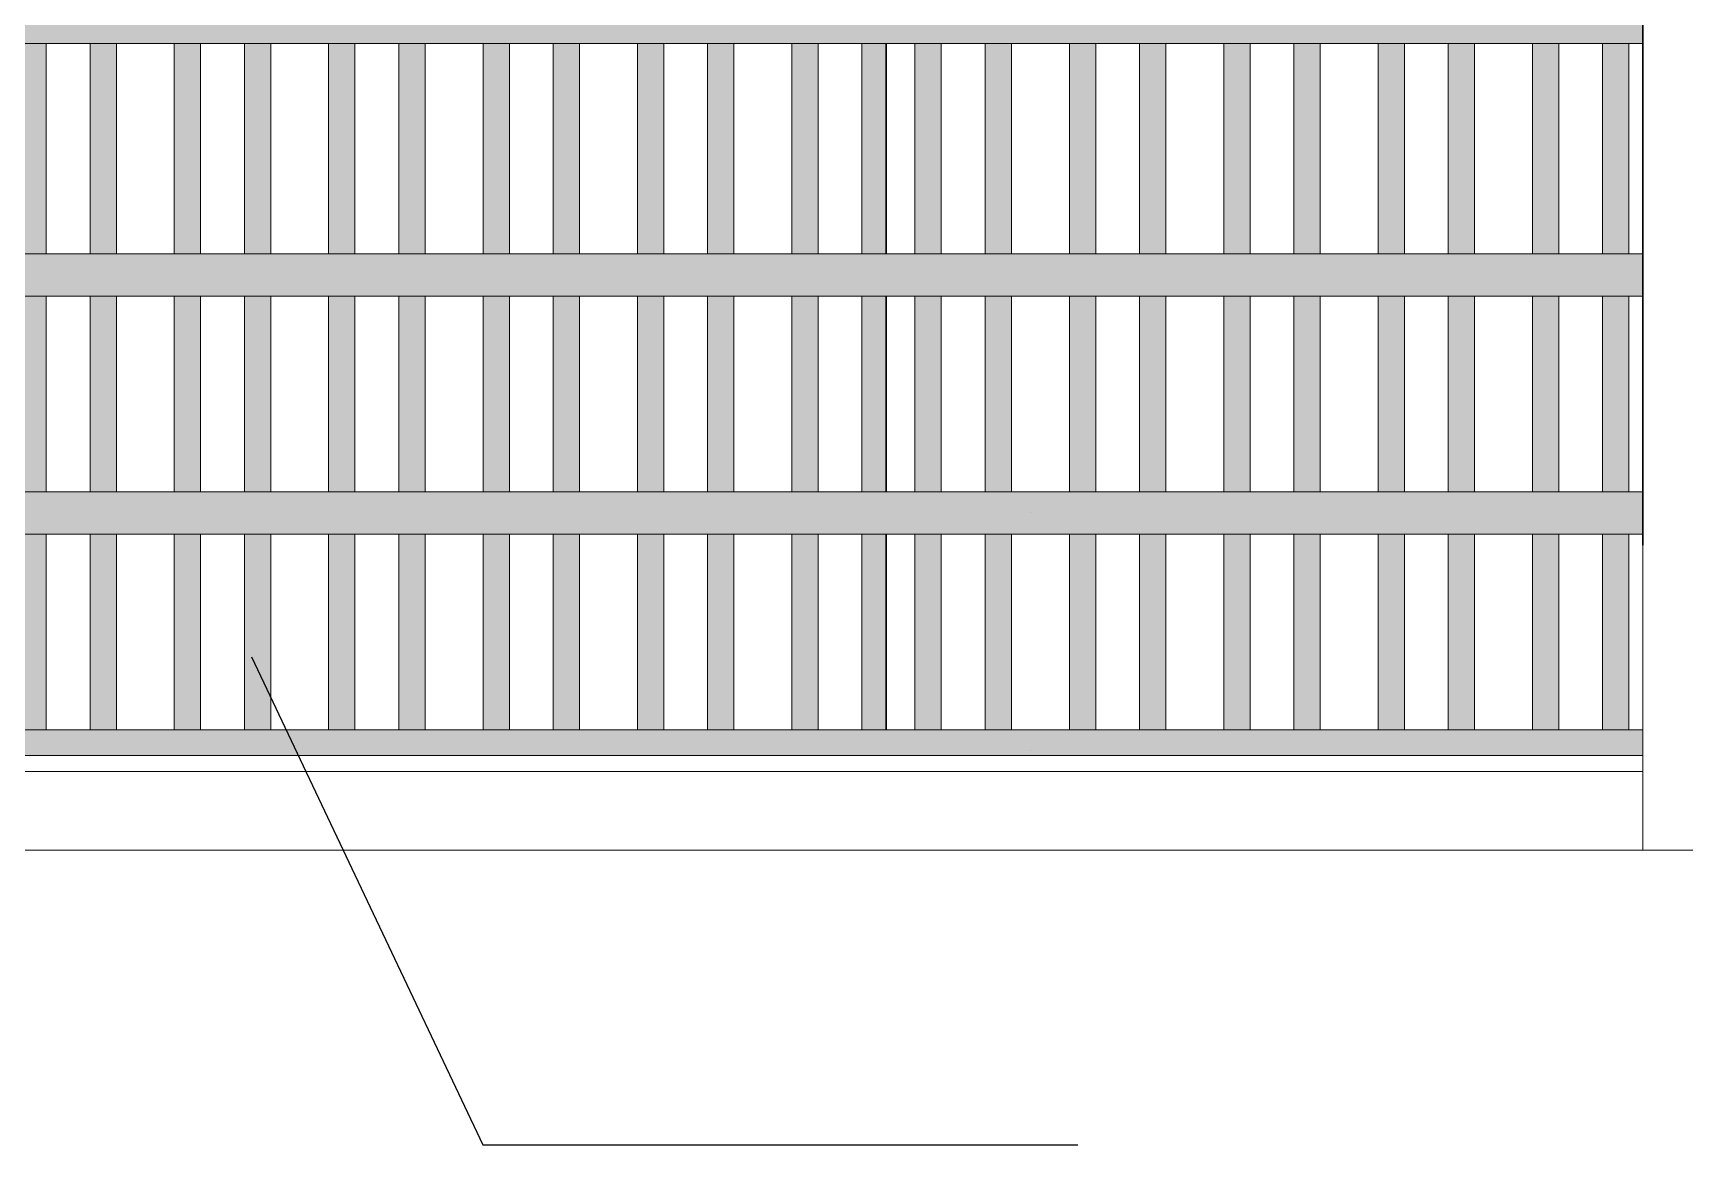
# Model space of a CAD drawing. Header units: metres. Extents: x -44 to 358, y -286 to 66.
# Drawn here: x 190.409 to 193.549, y 4.854 to 6.967 of the extents above; entities that cross this region are included whole.
import ezdxf

# ---------------------------------------------------------------- set-up
doc = ezdxf.new("R2010")
doc.units = ezdxf.units.M
doc.header["$LTSCALE"] = 0.3
for name, color, linetype, lineweight in [('A-DETL-THIN', 7, 'Continuous', 0), ('A-DOOR', 7, 'Continuous', 5), ('A-DOOR-FRAM', 7, 'Continuous', 9), ('A-GLAZ-CURT', 7, 'Continuous', 9), ('A-GLAZ-CWMG', 7, 'Continuous', 9), ('A-WALL', 7, 'Continuous', 30), ('EL1', 150, 'Continuous', 13), ('madera', 33, 'Continuous', 0)]:
    doc.layers.add(name, color=color, linetype=linetype, lineweight=lineweight)
doc.layers.add('TEXTOS', color=4, linetype='Continuous')

msp = doc.modelspace()

# ---------------------------------------------------------------- hatches: boundary and pattern name
at = {"layer": 'madera', "transparency": 33554551}
h = msp.add_hatch(color=256, dxfattribs=at)
h.dxf.hatch_style = 1
h.paths.add_polyline_path([(192.0303095, 6.9474649), (191.9845193, 6.9474649), (191.9845193, 6.5474649), (192.0303095, 6.5474649)])
h.paths.add_polyline_path([(191.9012403, 6.9474649), (191.8512074, 6.9474649), (191.8512074, 6.5474649), (191.9012403, 6.5474649)])
h.paths.add_polyline_path([(192.0303095, 6.4674649), (191.9845193, 6.4674649), (191.9845193, 6.0951125), (192.0303095, 6.0951125)])
h.paths.add_polyline_path([(191.9012403, 6.4674649), (191.8512074, 6.4674649), (191.8512074, 6.0951125), (191.9012403, 6.0951125)])
h.paths.add_polyline_path([(191.7411509, 6.4674649), (191.6911179, 6.4674649), (191.6911179, 6.0951125), (191.7411509, 6.0951125)])
h.paths.add_polyline_path([(191.7411509, 6.9474649), (191.6911179, 6.9474649), (191.6911179, 6.5474649), (191.7411509, 6.5474649)])
h.paths.add_polyline_path([(191.6078389, 6.9474649), (191.557806, 6.9474649), (191.557806, 6.5474649), (191.6078389, 6.5474649)])
h.paths.add_polyline_path([(191.6078389, 6.4674649), (191.557806, 6.4674649), (191.557806, 6.0951125), (191.6078389, 6.0951125)])
h.paths.add_polyline_path([(191.4477495, 6.4674649), (191.3977165, 6.4674649), (191.3977165, 6.0951125), (191.4477495, 6.0951125)])
h.paths.add_polyline_path([(191.4477495, 6.9474649), (191.3977165, 6.9474649), (191.3977165, 6.5474649), (191.4477495, 6.5474649)])
h.paths.add_polyline_path([(191.3144375, 6.9474649), (191.2644046, 6.9474649), (191.2644046, 6.5474649), (191.3144375, 6.5474649)])
h.paths.add_polyline_path([(191.3144375, 6.4674649), (191.2644046, 6.4674649), (191.2644046, 6.0951125), (191.3144375, 6.0951125)])
h.paths.add_polyline_path([(191.1543481, 6.4674649), (191.1043151, 6.4674649), (191.1043151, 6.0951125), (191.1543481, 6.0951125)])
h.paths.add_polyline_path([(191.1543481, 6.9474649), (191.1043151, 6.9474649), (191.1043151, 6.5474649), (191.1543481, 6.5474649)])
h.paths.add_polyline_path([(191.0210361, 6.9474649), (190.9710032, 6.9474649), (190.9710032, 6.5474649), (191.0210361, 6.5474649)])
h.paths.add_polyline_path([(191.0210361, 6.4674649), (190.9710032, 6.4674649), (190.9710032, 6.0951125), (191.0210361, 6.0951125)])
h.paths.add_polyline_path([(190.8609467, 6.4674649), (190.8109137, 6.4674649), (190.8109137, 6.0951125), (190.8609467, 6.0951125)])
h.paths.add_polyline_path([(190.8609467, 6.9474649), (190.8109137, 6.9474649), (190.8109137, 6.5474649), (190.8609467, 6.5474649)])
h.paths.add_polyline_path([(190.7276347, 6.9474649), (190.6776017, 6.9474649), (190.6776017, 6.5474649), (190.7276347, 6.5474649)])
h.paths.add_polyline_path([(190.7276347, 6.4674649), (190.6776017, 6.4674649), (190.6776017, 6.0951125), (190.7276347, 6.0951125)])
h.paths.add_polyline_path([(190.5675452, 6.4674649), (190.5175123, 6.4674649), (190.5175123, 6.0951125), (190.5675452, 6.0951125)])
h.paths.add_polyline_path([(190.5675452, 6.9474649), (190.5175123, 6.9474649), (190.5175123, 6.5474649), (190.5675452, 6.5474649)])
h.paths.add_polyline_path([(190.4342333, 6.4674649), (190.3842003, 6.4674649), (190.3842003, 6.0951125), (190.4342333, 6.0951125)])
h.paths.add_polyline_path([(190.4342333, 6.9474649), (190.3842003, 6.9474649), (190.3842003, 6.5474649), (190.4342333, 6.5474649)])
h.paths.add_polyline_path([(190.2741438, 6.9474649), (190.2241109, 6.9474649), (190.2241109, 6.5474649), (190.2741438, 6.5474649)])
h.paths.add_polyline_path([(190.2741438, 6.4674649), (190.2241109, 6.4674649), (190.2241109, 6.0951125), (190.2741438, 6.0951125)])
h.paths.add_polyline_path([(190.1408319, 6.4674649), (190.0907989, 6.4674649), (190.0907989, 6.0951125), (190.1408319, 6.0951125)])
h.paths.add_polyline_path([(190.1408319, 6.9474649), (190.0907989, 6.9474649), (190.0907989, 6.5474649), (190.1408319, 6.5474649)])
h.paths.add_polyline_path([(190.0632848, 7.0274649), (190.0632848, 6.9474649), (190.1408319, 6.9474649), (190.2241109, 6.9474649), (190.2741438, 6.9474649), (190.3291721, 6.9474649), (190.3842003, 6.9474649), (190.4342333, 6.9474649), (190.5175123, 6.9474649), (190.5675452, 6.9474649), (190.6225735, 6.9474649), (190.6776017, 6.9474649), (190.7276347, 6.9474649), (190.8109137, 6.9474649), (190.8609467, 6.9474649), (190.9159749, 6.9474649), (190.9710032, 6.9474649), (191.0210361, 6.9474649), (191.1043151, 6.9474649), (191.1543481, 6.9474649), (191.2093763, 6.9474649), (191.2644046, 6.9474649), (191.3144375, 6.9474649), (191.3977165, 6.9474649), (191.4477495, 6.9474649), (191.5027777, 6.9474649), (191.557806, 6.9474649), (191.6078389, 6.9474649), (191.6911179, 6.9474649), (191.7411509, 6.9474649), (191.7961791, 6.9474649), (191.8512074, 6.9474649), (191.9012403, 6.9474649), (191.9845193, 6.9474649), (192.0578236, 6.9474649), (192.0578236, 7.0274649)])
h.paths.add_polyline_path([(190.0632848, 6.5474649), (190.0632848, 6.4674649), (190.1408319, 6.4674649), (190.2241109, 6.4674649), (190.2741438, 6.4674649), (190.3291721, 6.4674649), (190.3842003, 6.4674649), (190.4342333, 6.4674649), (190.5175123, 6.4674649), (190.5675452, 6.4674649), (190.6225735, 6.4674649), (190.6776017, 6.4674649), (190.7276347, 6.4674649), (190.8109137, 6.4674649), (190.8609467, 6.4674649), (190.9159749, 6.4674649), (190.9710032, 6.4674649), (191.0210361, 6.4674649), (191.1043151, 6.4674649), (191.1543481, 6.4674649), (191.2093763, 6.4674649), (191.2644046, 6.4674649), (191.3144375, 6.4674649), (191.3977165, 6.4674649), (191.4477495, 6.4674649), (191.5027777, 6.4674649), (191.557806, 6.4674649), (191.6078389, 6.4674649), (191.6911179, 6.4674649), (191.7411509, 6.4674649), (191.7961791, 6.4674649), (191.8512074, 6.4674649), (191.9012403, 6.4674649), (191.9845193, 6.4674649), (192.0578236, 6.4674649), (192.0578236, 6.5474649), (191.9845193, 6.5474649), (191.9012403, 6.5474649), (191.8512074, 6.5474649), (191.7961791, 6.5474649), (191.7411509, 6.5474649), (191.6911179, 6.5474649), (191.6078389, 6.5474649), (191.557806, 6.5474649), (191.5027777, 6.5474649), (191.4477495, 6.5474649), (191.3977165, 6.5474649), (191.3144375, 6.5474649), (191.2644046, 6.5474649), (191.2093763, 6.5474649), (191.1543481, 6.5474649), (191.1043151, 6.5474649), (191.0210361, 6.5474649), (190.9710032, 6.5474649), (190.9159749, 6.5474649), (190.8609467, 6.5474649), (190.8109137, 6.5474649), (190.7276347, 6.5474649), (190.6776017, 6.5474649), (190.6225735, 6.5474649), (190.5675452, 6.5474649), (190.5175123, 6.5474649), (190.4342333, 6.5474649), (190.3842003, 6.5474649), (190.3291721, 6.5474649), (190.2741438, 6.5474649), (190.2241109, 6.5474649), (190.1408319, 6.5474649)])
h = msp.add_hatch(color=256, dxfattribs=at)
h.dxf.hatch_style = 1
h.paths.add_polyline_path([(193.4422883, 6.4674649), (193.3922553, 6.4674649), (193.3922553, 6.0951125), (193.4422883, 6.0951125)])
h.paths.add_polyline_path([(193.4422883, 6.9474649), (193.3922553, 6.9474649), (193.3922553, 6.5474649), (193.4422883, 6.5474649)])
h.paths.add_polyline_path([(193.3089763, 6.9474649), (193.2589434, 6.9474649), (193.2589434, 6.5474649), (193.3089763, 6.5474649)])
h.paths.add_polyline_path([(193.3089763, 6.4674649), (193.2589434, 6.4674649), (193.2589434, 6.0951125), (193.3089763, 6.0951125)])
h.paths.add_polyline_path([(193.1488869, 6.4674649), (193.0988539, 6.4674649), (193.0988539, 6.0951125), (193.1488869, 6.0951125)])
h.paths.add_polyline_path([(193.1488869, 6.9474649), (193.0988539, 6.9474649), (193.0988539, 6.5474649), (193.1488869, 6.5474649)])
h.paths.add_polyline_path([(193.0155749, 6.9474649), (192.965542, 6.9474649), (192.965542, 6.5474649), (193.0155749, 6.5474649)])
h.paths.add_polyline_path([(193.0155749, 6.4674649), (192.965542, 6.4674649), (192.965542, 6.0951125), (193.0155749, 6.0951125)])
h.paths.add_polyline_path([(192.8554855, 6.4674649), (192.8054525, 6.4674649), (192.8054525, 6.0951125), (192.8554855, 6.0951125)])
h.paths.add_polyline_path([(192.8554855, 6.9474649), (192.8054525, 6.9474649), (192.8054525, 6.5474649), (192.8554855, 6.5474649)])
h.paths.add_polyline_path([(192.7221735, 6.9474649), (192.6721406, 6.9474649), (192.6721406, 6.5474649), (192.7221735, 6.5474649)])
h.paths.add_polyline_path([(192.7221735, 6.4674649), (192.6721406, 6.4674649), (192.6721406, 6.0951125), (192.7221735, 6.0951125)])
h.paths.add_polyline_path([(192.5620841, 6.4674649), (192.5120511, 6.4674649), (192.5120511, 6.0951125), (192.5620841, 6.0951125)])
h.paths.add_polyline_path([(192.5620841, 6.9474649), (192.5120511, 6.9474649), (192.5120511, 6.5474649), (192.5620841, 6.5474649)])
h.paths.add_polyline_path([(192.4287721, 6.4674649), (192.3787392, 6.4674649), (192.3787392, 6.0951125), (192.4287721, 6.0951125)])
h.paths.add_polyline_path([(192.4287721, 6.9474649), (192.3787392, 6.9474649), (192.3787392, 6.5474649), (192.4287721, 6.5474649)])
h.paths.add_polyline_path([(192.2686827, 6.9474649), (192.2186497, 6.9474649), (192.2186497, 6.5474649), (192.2686827, 6.5474649)])
h.paths.add_polyline_path([(192.2686827, 6.4674649), (192.2186497, 6.4674649), (192.2186497, 6.0951125), (192.2686827, 6.0951125)])
h.paths.add_polyline_path([(192.1353707, 6.4674649), (192.0853378, 6.4674649), (192.0853378, 6.0951125), (192.1353707, 6.0951125)])
h.paths.add_polyline_path([(192.1353707, 6.9474649), (192.0853378, 6.9474649), (192.0853378, 6.5474649), (192.1353707, 6.5474649)])
h.paths.add_polyline_path([(192.0578236, 7.0274649), (192.0578236, 6.9474649), (192.1353707, 6.9474649), (192.2186497, 6.9474649), (192.2686827, 6.9474649), (192.3237109, 6.9474649), (192.3787392, 6.9474649), (192.4287721, 6.9474649), (192.5120511, 6.9474649), (192.5620841, 6.9474649), (192.6171123, 6.9474649), (192.6721406, 6.9474649), (192.7221735, 6.9474649), (192.8054525, 6.9474649), (192.8554855, 6.9474649), (192.9105137, 6.9474649), (192.965542, 6.9474649), (193.0155749, 6.9474649), (193.0988539, 6.9474649), (193.1488869, 6.9474649), (193.2039151, 6.9474649), (193.2589434, 6.9474649), (193.3089763, 6.9474649), (193.3922553, 6.9474649), (193.4422883, 6.9474649), (193.4973165, 6.9474649), (193.5523448, 6.9474649), (193.6023777, 6.9474649), (193.6856567, 6.9474649), (193.7356897, 6.9474649), (193.7907179, 6.9474649), (193.8457462, 6.9474649), (193.8957791, 6.9474649), (193.9790581, 6.9474649), (193.468746, 6.9474649), (193.468746, 7.0274649)])
h.paths.add_polyline_path([(192.0578236, 6.5474649), (192.0578236, 6.4674649), (192.1353707, 6.4674649), (192.2186497, 6.4674649), (192.2686827, 6.4674649), (192.3237109, 6.4674649), (192.3787392, 6.4674649), (192.4287721, 6.4674649), (192.5120511, 6.4674649), (192.5620841, 6.4674649), (192.6171123, 6.4674649), (192.6721406, 6.4674649), (192.7221735, 6.4674649), (192.8054525, 6.4674649), (192.8554855, 6.4674649), (192.9105137, 6.4674649), (192.965542, 6.4674649), (193.0155749, 6.4674649), (193.0988539, 6.4674649), (193.1488869, 6.4674649), (193.2039151, 6.4674649), (193.2589434, 6.4674649), (193.3089763, 6.4674649), (193.3922553, 6.4674649), (193.4422883, 6.4674649), (193.4973165, 6.4674649), (193.5523448, 6.4674649), (193.6023777, 6.4674649), (193.6856567, 6.4674649), (193.7356897, 6.4674649), (193.7907179, 6.4674649), (193.8457462, 6.4674649), (193.8957791, 6.4674649), (193.9790581, 6.4674649), (193.468746, 6.4674649), (193.468746, 6.5474649), (193.9790581, 6.5474649), (193.8957791, 6.5474649), (193.8457462, 6.5474649), (193.7907179, 6.5474649), (193.7356897, 6.5474649), (193.6856567, 6.5474649), (193.6023777, 6.5474649), (193.5523448, 6.5474649), (193.4973165, 6.5474649), (193.4422883, 6.5474649), (193.3922553, 6.5474649), (193.3089763, 6.5474649), (193.2589434, 6.5474649), (193.2039151, 6.5474649), (193.1488869, 6.5474649), (193.0988539, 6.5474649), (193.0155749, 6.5474649), (192.965542, 6.5474649), (192.9105137, 6.5474649), (192.8554855, 6.5474649), (192.8054525, 6.5474649), (192.7221735, 6.5474649), (192.6721406, 6.5474649), (192.6171123, 6.5474649), (192.5620841, 6.5474649), (192.5120511, 6.5474649), (192.4287721, 6.5474649), (192.3787392, 6.5474649), (192.3237109, 6.5474649), (192.2686827, 6.5474649), (192.2186497, 6.5474649), (192.1353707, 6.5474649)])
h = msp.add_hatch(color=256, dxfattribs=at)
h.dxf.hatch_style = 1
h.paths.add_polyline_path([(193.468746, 6.0951125), (193.4422883, 6.0951125), (193.3922553, 6.0951125), (193.3089763, 6.0951125), (193.2589434, 6.0951125), (193.2039151, 6.0951125), (193.1488869, 6.0951125), (193.0988539, 6.0951125), (193.0155749, 6.0951125), (192.965542, 6.0951125), (192.9105137, 6.0951125), (192.8554855, 6.0951125), (192.8054525, 6.0951125), (192.7221735, 6.0951125), (192.6721406, 6.0951125), (192.6171123, 6.0951125), (192.5620841, 6.0951125), (192.5120511, 6.0951125), (192.4287721, 6.0951125), (192.3787392, 6.0951125), (192.3237109, 6.0951125), (192.2686827, 6.0951125), (192.2186497, 6.0951125), (192.1353707, 6.0951125), (192.0853378, 6.0951125), (192.0578236, 6.0951125), (191.9845193, 6.0951125), (191.9012403, 6.0951125), (191.8512074, 6.0951125), (191.7961791, 6.0951125), (191.7411509, 6.0951125), (191.6911179, 6.0951125), (191.6078389, 6.0951125), (191.557806, 6.0951125), (191.5027777, 6.0951125), (191.4477495, 6.0951125), (191.3977165, 6.0951125), (191.3144375, 6.0951125), (191.2644046, 6.0951125), (191.2093763, 6.0951125), (191.1543481, 6.0951125), (191.1043151, 6.0951125), (191.0210361, 6.0951125), (190.9710032, 6.0951125), (190.9159749, 6.0951125), (190.8609467, 6.0951125), (190.8109137, 6.0951125), (190.7276347, 6.0951125), (190.6776017, 6.0951125), (190.6225735, 6.0951125), (190.5675452, 6.0951125), (190.5175123, 6.0951125), (190.4342333, 6.0951125), (190.3842003, 6.0951125), (190.3291721, 6.0951125), (190.2741438, 6.0951125), (190.2241109, 6.0951125), (190.1408319, 6.0951125), (190.0907989, 6.0951125), (190.0632848, 6.0951125), (189.9899805, 6.0951125), (189.9067015, 6.0951125), (189.8566685, 6.0951125), (189.8016403, 6.0951125), (189.746612, 6.0951125), (189.6965791, 6.0951125), (189.6133001, 6.0951125), (189.5632671, 6.0951125), (189.5082389, 6.0951125), (189.4532106, 6.0951125), (189.4031777, 6.0951125), (189.3198987, 6.0951125), (189.2698657, 6.0951125), (189.2148375, 6.0951125), (189.1598092, 6.0951125), (189.1097763, 6.0951125), (189.0264973, 6.0951125), (188.9764643, 6.0951125), (188.9214361, 6.0951125), (188.8664078, 6.0951125), (188.8163749, 6.0951125), (188.7330959, 6.0951125), (188.6830629, 6.0951125), (188.6280347, 6.0951125), (188.5730064, 6.0951125), (188.5229735, 6.0951125), (188.4396945, 6.0951125), (188.3896615, 6.0951125), (188.3346333, 6.0951125), (188.279605, 6.0951125), (188.2295721, 6.0951125), (188.1462931, 6.0951125), (188.0962601, 6.0951125), (188.068746, 6.0951125), (188.068746, 6.0151125), (193.468746, 6.0151125)])
h = msp.add_hatch(color=256, dxfattribs=at)
h.dxf.hatch_style = 1
h.paths.add_polyline_path([(188.0962601, 5.64276), (188.1462931, 5.64276), (188.1462931, 6.0151125), (188.0962601, 6.0151125)])
h.paths.add_polyline_path([(188.279605, 6.0151125), (188.2295721, 6.0151125), (188.2295721, 5.64276), (188.279605, 5.64276)])
h.paths.add_polyline_path([(188.3896615, 5.64276), (188.4396945, 5.64276), (188.4396945, 6.0151125), (188.3896615, 6.0151125)])
h.paths.add_polyline_path([(188.5229735, 5.64276), (188.5730064, 5.64276), (188.5730064, 6.0151125), (188.5229735, 6.0151125)])
h.paths.add_polyline_path([(188.7330959, 6.0151125), (188.6830629, 6.0151125), (188.6830629, 5.64276), (188.7330959, 5.64276)])
h.paths.add_polyline_path([(188.8163749, 5.64276), (188.8664078, 5.64276), (188.8664078, 6.0151125), (188.8163749, 6.0151125)])
h.paths.add_polyline_path([(188.9764643, 5.64276), (189.0264973, 5.64276), (189.0264973, 6.0151125), (188.9764643, 6.0151125)])
h.paths.add_polyline_path([(189.1097763, 5.64276), (189.1598092, 5.64276), (189.1598092, 6.0151125), (189.1097763, 6.0151125)])
h.paths.add_polyline_path([(189.2698657, 5.64276), (189.3198987, 5.64276), (189.3198987, 6.0151125), (189.2698657, 6.0151125)])
h.paths.add_polyline_path([(189.4031777, 5.64276), (189.4532106, 5.64276), (189.4532106, 6.0151125), (189.4031777, 6.0151125)])
h.paths.add_polyline_path([(189.5632671, 5.64276), (189.6133001, 5.64276), (189.6133001, 6.0151125), (189.5632671, 6.0151125)])
h.paths.add_polyline_path([(189.746612, 6.0151125), (189.6965791, 6.0151125), (189.6965791, 5.64276), (189.746612, 5.64276)])
h.paths.add_polyline_path([(189.8566685, 5.64276), (189.9067015, 5.64276), (189.9067015, 6.0151125), (189.8566685, 6.0151125)])
h.paths.add_polyline_path([(190.0357707, 6.0151125), (189.9899805, 6.0151125), (189.9899805, 5.64276), (190.0357707, 5.64276)])
h.paths.add_polyline_path([(190.1408319, 6.0151125), (190.0907989, 6.0151125), (190.0907989, 5.64276), (190.1408319, 5.64276)])
h.paths.add_polyline_path([(190.2741438, 6.0151125), (190.2241109, 6.0151125), (190.2241109, 5.64276), (190.2741438, 5.64276)])
h.paths.add_polyline_path([(190.3842003, 5.64276), (190.4342333, 5.64276), (190.4342333, 6.0151125), (190.3842003, 6.0151125)])
h.paths.add_polyline_path([(190.5675452, 6.0151125), (190.5175123, 6.0151125), (190.5175123, 5.64276), (190.5675452, 5.64276)])
h.paths.add_polyline_path([(190.7276347, 6.0151125), (190.6776017, 6.0151125), (190.6776017, 5.64276), (190.7276347, 5.64276)])
h.paths.add_polyline_path([(190.8609467, 6.0151125), (190.8109137, 6.0151125), (190.8109137, 5.64276), (190.8609467, 5.64276)])
h.paths.add_polyline_path([(191.0210361, 6.0151125), (190.9710032, 6.0151125), (190.9710032, 5.64276), (191.0210361, 5.64276)])
h.paths.add_polyline_path([(191.1543481, 6.0151125), (191.1043151, 6.0151125), (191.1043151, 5.64276), (191.1543481, 5.64276)])
h.paths.add_polyline_path([(191.3144375, 6.0151125), (191.2644046, 6.0151125), (191.2644046, 5.64276), (191.3144375, 5.64276)])
h.paths.add_polyline_path([(191.3977165, 5.64276), (191.4477495, 5.64276), (191.4477495, 6.0151125), (191.3977165, 6.0151125)])
h.paths.add_polyline_path([(191.557806, 5.64276), (191.6078389, 5.64276), (191.6078389, 6.0151125), (191.557806, 6.0151125)])
h.paths.add_polyline_path([(191.6911179, 5.64276), (191.7411509, 5.64276), (191.7411509, 6.0151125), (191.6911179, 6.0151125)])
h.paths.add_polyline_path([(191.8512074, 5.64276), (191.9012403, 5.64276), (191.9012403, 6.0151125), (191.8512074, 6.0151125)])
h.paths.add_polyline_path([(191.9845193, 5.64276), (192.0303095, 5.64276), (192.0303095, 6.0151125), (191.9845193, 6.0151125)])
h.paths.add_polyline_path([(192.1353707, 6.0151125), (192.0853378, 6.0151125), (192.0853378, 5.64276), (192.1353707, 5.64276)])
h.paths.add_polyline_path([(192.2686827, 6.0151125), (192.2186497, 6.0151125), (192.2186497, 5.64276), (192.2686827, 5.64276)])
h.paths.add_polyline_path([(192.4287721, 6.0151125), (192.3787392, 6.0151125), (192.3787392, 5.64276), (192.4287721, 5.64276)])
h.paths.add_polyline_path([(192.5620841, 6.0151125), (192.5120511, 6.0151125), (192.5120511, 5.64276), (192.5620841, 5.64276)])
h.paths.add_polyline_path([(192.7221735, 6.0151125), (192.6721406, 6.0151125), (192.6721406, 5.64276), (192.7221735, 5.64276)])
h.paths.add_polyline_path([(192.8554855, 6.0151125), (192.8054525, 6.0151125), (192.8054525, 5.64276), (192.8554855, 5.64276)])
h.paths.add_polyline_path([(192.965542, 5.64276), (193.0155749, 5.64276), (193.0155749, 6.0151125), (192.965542, 6.0151125)])
h.paths.add_polyline_path([(193.1488869, 6.0151125), (193.0988539, 6.0151125), (193.0988539, 5.64276), (193.1488869, 5.64276)])
h.paths.add_polyline_path([(193.3089763, 6.0151125), (193.2589434, 6.0151125), (193.2589434, 5.64276), (193.3089763, 5.64276)])
h.paths.add_polyline_path([(193.4422883, 6.0151125), (193.3922553, 6.0151125), (193.3922553, 5.64276), (193.4422883, 5.64276)])
h = msp.add_hatch(color=256, dxfattribs=at)
h.dxf.hatch_style = 1
h.paths.add_polyline_path([(193.468746, 5.64276), (193.4422883, 5.64276), (193.3922553, 5.64276), (193.3089763, 5.64276), (193.2589434, 5.64276), (193.2039151, 5.64276), (193.1488869, 5.64276), (193.0988539, 5.64276), (193.0155749, 5.64276), (192.965542, 5.64276), (192.9105137, 5.64276), (192.8554855, 5.64276), (192.8054525, 5.64276), (192.7221735, 5.64276), (192.6721406, 5.64276), (192.6171123, 5.64276), (192.5620841, 5.64276), (192.5120511, 5.64276), (192.4287721, 5.64276), (192.3787392, 5.64276), (192.3237109, 5.64276), (192.2686827, 5.64276), (192.2186497, 5.64276), (192.1353707, 5.64276), (192.0853378, 5.64276), (192.0578236, 5.64276), (191.9845193, 5.64276), (191.9012403, 5.64276), (191.8512074, 5.64276), (191.7961791, 5.64276), (191.7411509, 5.64276), (191.6911179, 5.64276), (191.6078389, 5.64276), (191.557806, 5.64276), (191.5027777, 5.64276), (191.4477495, 5.64276), (191.3977165, 5.64276), (191.3144375, 5.64276), (191.2644046, 5.64276), (191.2093763, 5.64276), (191.1543481, 5.64276), (191.1043151, 5.64276), (191.0210361, 5.64276), (190.9710032, 5.64276), (190.9159749, 5.64276), (190.8609467, 5.64276), (190.8109137, 5.64276), (190.7276347, 5.64276), (190.6776017, 5.64276), (190.6225735, 5.64276), (190.5675452, 5.64276), (190.5175123, 5.64276), (190.4342333, 5.64276), (190.3842003, 5.64276), (190.3291721, 5.64276), (190.2741438, 5.64276), (190.2241109, 5.64276), (190.1408319, 5.64276), (190.0907989, 5.64276), (190.0632848, 5.64276), (189.9899805, 5.64276), (189.9067015, 5.64276), (189.8566685, 5.64276), (189.8016403, 5.64276), (189.746612, 5.64276), (189.6965791, 5.64276), (189.6133001, 5.64276), (189.5632671, 5.64276), (189.5082389, 5.64276), (189.4532106, 5.64276), (189.4031777, 5.64276), (189.3198987, 5.64276), (189.2698657, 5.64276), (189.2148375, 5.64276), (189.1598092, 5.64276), (189.1097763, 5.64276), (189.0264973, 5.64276), (188.9764643, 5.64276), (188.9214361, 5.64276), (188.8664078, 5.64276), (188.8163749, 5.64276), (188.7330959, 5.64276), (188.6830629, 5.64276), (188.6280347, 5.64276), (188.5730064, 5.64276), (188.5229735, 5.64276), (188.4396945, 5.64276), (188.3896615, 5.64276), (188.3346333, 5.64276), (188.279605, 5.64276), (188.2295721, 5.64276), (188.1462931, 5.64276), (188.0962601, 5.64276), (188.068746, 5.64276), (188.068746, 5.5939341), (193.468746, 5.5939341)])

# ---------------------------------------------------------------- linework, layer by layer
at = {"layer": 'A-DETL-THIN'}
msp.add_line((177.4687462, 5.4139341), (214.968746, 5.4139341), dxfattribs=at)
at = {"layer": 'A-DOOR'}
for p, q in [((192.3052998, 6.0551125), (192.3052804, 6.0551125)), ((192.3052998, 5.60276), (192.3052804, 5.60276))]:
    msp.add_line(p, q, dxfattribs=at)
at = {"layer": 'A-DOOR-FRAM'}
for p, q in [((192.3052804, 6.0551125), (192.3052804, 6.0551164)), ((192.3052804, 5.60276), (192.3052804, 5.602764))]:
    msp.add_line(p, q, dxfattribs=at)
at = {"layer": 'A-GLAZ-CURT'}
for p, q in [((190.3842003, 6.9474649), (190.4342333, 6.9474649)), ((190.4342333, 6.5474649), (190.4342333, 6.9474649)), ((190.5175123, 6.9474649), (190.5675452, 6.9474649)), ((190.5175123, 6.5474649), (190.5175123, 6.9474649)), ((190.5675452, 6.9474649), (190.5675452, 6.5474649)), ((190.6776017, 6.9474649), (190.7276347, 6.9474649)), ((190.6776017, 6.9474649), (190.6776017, 6.5474649)), ((190.7276347, 6.5474649), (190.7276347, 6.9474649)), ((190.8109137, 6.9474649), (190.8609467, 6.9474649)), ((190.8109137, 6.5474649), (190.8109137, 6.9474649)), ((190.8609467, 6.9474649), (190.8609467, 6.5474649)), ((190.9710032, 6.9474649), (191.0210361, 6.9474649)), ((190.9710032, 6.9474649), (190.9710032, 6.5474649)), ((191.0210361, 6.5474649), (191.0210361, 6.9474649)), ((191.1043151, 6.9474649), (191.1543481, 6.9474649)), ((191.1043151, 6.5474649), (191.1043151, 6.9474649)), ((191.1543481, 6.9474649), (191.1543481, 6.5474649)), ((191.2644046, 6.9474649), (191.3144375, 6.9474649)), ((191.2644046, 6.9474649), (191.2644046, 6.5474649)), ((191.3144375, 6.5474649), (191.3144375, 6.9474649)), ((191.3977165, 6.9474649), (191.4477495, 6.9474649)), ((191.3977165, 6.5474649), (191.3977165, 6.9474649)), ((191.4477495, 6.9474649), (191.4477495, 6.5474649)), ((191.557806, 6.9474649), (191.6078389, 6.9474649)), ((191.557806, 6.9474649), (191.557806, 6.5474649)), ((191.6078389, 6.5474649), (191.6078389, 6.9474649)), ((191.6911179, 6.9474649), (191.7411509, 6.9474649)), ((191.6911179, 6.5474649), (191.6911179, 6.9474649)), ((191.7411509, 6.9474649), (191.7411509, 6.5474649)), ((191.8512074, 6.9474649), (191.9012403, 6.9474649)), ((191.8512074, 6.9474649), (191.8512074, 6.5474649)), ((191.9012403, 6.5474649), (191.9012403, 6.9474649)), ((191.9845193, 6.9474649), (192.0578236, 6.9474649)), ((191.9845193, 6.5474649), (191.9845193, 6.9474649)), ((192.0853378, 6.9474649), (192.1353707, 6.9474649)), ((192.0853378, 6.9474649), (192.0853378, 6.5474649)), ((192.1353707, 6.5474649), (192.1353707, 6.9474649)), ((192.2186497, 6.9474649), (192.2686827, 6.9474649)), ((192.2186497, 6.5474649), (192.2186497, 6.9474649)), ((192.2686827, 6.9474649), (192.2686827, 6.5474649)), ((192.3787392, 6.9474649), (192.4287721, 6.9474649)), ((192.3787392, 6.9474649), (192.3787392, 6.5474649)), ((192.4287721, 6.5474649), (192.4287721, 6.9474649)), ((192.5120511, 6.9474649), (192.5620841, 6.9474649)), ((192.5120511, 6.5474649), (192.5120511, 6.9474649)), ((192.5620841, 6.9474649), (192.5620841, 6.5474649)), ((192.6721406, 6.9474649), (192.7221735, 6.9474649)), ((192.6721406, 6.9474649), (192.6721406, 6.5474649)), ((192.7221735, 6.5474649), (192.7221735, 6.9474649)), ((192.8054525, 6.9474649), (192.8554855, 6.9474649)), ((192.8054525, 6.5474649), (192.8054525, 6.9474649)), ((192.8554855, 6.9474649), (192.8554855, 6.5474649)), ((192.965542, 6.9474649), (193.0155749, 6.9474649)), ((192.965542, 6.9474649), (192.965542, 6.5474649)), ((193.0155749, 6.5474649), (193.0155749, 6.9474649)), ((193.0988539, 6.9474649), (193.1488869, 6.9474649)), ((193.0988539, 6.5474649), (193.0988539, 6.9474649)), ((193.1488869, 6.9474649), (193.1488869, 6.5474649)), ((193.2589434, 6.9474649), (193.3089763, 6.9474649)), ((193.2589434, 6.9474649), (193.2589434, 6.5474649)), ((193.3089763, 6.5474649), (193.3089763, 6.9474649)), ((193.3922553, 6.9474649), (193.4422883, 6.9474649)), ((193.3922553, 6.5474649), (193.3922553, 6.9474649)), ((193.4422883, 6.9474649), (193.4422883, 6.5474649)), ((190.4342333, 6.5474649), (190.3842003, 6.5474649)), ((190.5675452, 6.5474649), (190.5175123, 6.5474649)), ((190.7276347, 6.5474649), (190.6776017, 6.5474649)), ((190.8609467, 6.5474649), (190.8109137, 6.5474649)), ((191.0210361, 6.5474649), (190.9710032, 6.5474649)), ((191.1543481, 6.5474649), (191.1043151, 6.5474649)), ((191.3144375, 6.5474649), (191.2644046, 6.5474649)), ((191.4477495, 6.5474649), (191.3977165, 6.5474649)), ((191.6078389, 6.5474649), (191.557806, 6.5474649)), ((191.7411509, 6.5474649), (191.6911179, 6.5474649)), ((191.9012403, 6.5474649), (191.8512074, 6.5474649)), ((192.0303095, 6.5474649), (191.9845193, 6.5474649)), ((192.1353707, 6.5474649), (192.0853378, 6.5474649)), ((192.2686827, 6.5474649), (192.2186497, 6.5474649)), ((192.4287721, 6.5474649), (192.3787392, 6.5474649)), ((192.5620841, 6.5474649), (192.5120511, 6.5474649)), ((192.7221735, 6.5474649), (192.6721406, 6.5474649)), ((192.8554855, 6.5474649), (192.8054525, 6.5474649)), ((193.0155749, 6.5474649), (192.965542, 6.5474649)), ((193.1488869, 6.5474649), (193.0988539, 6.5474649)), ((193.3089763, 6.5474649), (193.2589434, 6.5474649)), ((193.4422883, 6.5474649), (193.3922553, 6.5474649)), ((190.3842003, 6.4674649), (190.4342333, 6.4674649)), ((190.4342333, 6.0951125), (190.4342333, 6.4674649)), ((190.5175123, 6.4674649), (190.5675452, 6.4674649)), ((190.5175123, 6.0951125), (190.5175123, 6.4674649)), ((190.5675452, 6.4674649), (190.5675452, 6.0951125)), ((190.6776017, 6.4674649), (190.7276347, 6.4674649)), ((190.6776017, 6.4674649), (190.6776017, 6.0951125)), ((190.7276347, 6.0951125), (190.7276347, 6.4674649)), ((190.8109137, 6.4674649), (190.8609467, 6.4674649)), ((190.8109137, 6.0951125), (190.8109137, 6.4674649)), ((190.8609467, 6.4674649), (190.8609467, 6.0951125)), ((190.9710032, 6.4674649), (191.0210361, 6.4674649)), ((190.9710032, 6.4674649), (190.9710032, 6.0951125)), ((191.0210361, 6.0951125), (191.0210361, 6.4674649)), ((191.1043151, 6.4674649), (191.1543481, 6.4674649)), ((191.1043151, 6.0951125), (191.1043151, 6.4674649)), ((191.1543481, 6.4674649), (191.1543481, 6.0951125)), ((191.2644046, 6.4674649), (191.3144375, 6.4674649)), ((191.2644046, 6.4674649), (191.2644046, 6.0951125)), ((191.3144375, 6.0951125), (191.3144375, 6.4674649)), ((191.3977165, 6.4674649), (191.4477495, 6.4674649)), ((191.3977165, 6.0951125), (191.3977165, 6.4674649)), ((191.4477495, 6.4674649), (191.4477495, 6.0951125)), ((191.557806, 6.4674649), (191.6078389, 6.4674649)), ((191.557806, 6.4674649), (191.557806, 6.0951125)), ((191.6078389, 6.0951125), (191.6078389, 6.4674649)), ((191.6911179, 6.4674649), (191.7411509, 6.4674649)), ((191.6911179, 6.0951125), (191.6911179, 6.4674649)), ((191.7411509, 6.4674649), (191.7411509, 6.0951125)), ((191.8512074, 6.4674649), (191.9012403, 6.4674649)), ((191.8512074, 6.4674649), (191.8512074, 6.0951125)), ((191.9012403, 6.0951125), (191.9012403, 6.4674649)), ((191.9845193, 6.4674649), (192.0303095, 6.4674649)), ((191.9845193, 6.0951125), (191.9845193, 6.4674649)), ((192.0853378, 6.4674649), (192.1353707, 6.4674649)), ((192.0853378, 6.4674649), (192.0853378, 6.0951125)), ((192.1353707, 6.0951125), (192.1353707, 6.4674649)), ((192.2186497, 6.4674649), (192.2686827, 6.4674649)), ((192.2186497, 6.0951125), (192.2186497, 6.4674649)), ((192.2686827, 6.4674649), (192.2686827, 6.0951125)), ((192.3787392, 6.4674649), (192.4287721, 6.4674649)), ((192.3787392, 6.4674649), (192.3787392, 6.0951125)), ((192.4287721, 6.0951125), (192.4287721, 6.4674649)), ((192.5120511, 6.4674649), (192.5620841, 6.4674649)), ((192.5120511, 6.0951125), (192.5120511, 6.4674649)), ((192.5620841, 6.4674649), (192.5620841, 6.0951125)), ((192.6721406, 6.4674649), (192.7221735, 6.4674649)), ((192.6721406, 6.4674649), (192.6721406, 6.0951125)), ((192.7221735, 6.0951125), (192.7221735, 6.4674649)), ((192.8054525, 6.4674649), (192.8554855, 6.4674649)), ((192.8054525, 6.0951125), (192.8054525, 6.4674649)), ((192.8554855, 6.4674649), (192.8554855, 6.0951125)), ((192.965542, 6.4674649), (193.0155749, 6.4674649)), ((192.965542, 6.4674649), (192.965542, 6.0951125)), ((193.0155749, 6.0951125), (193.0155749, 6.4674649)), ((193.0988539, 6.4674649), (193.1488869, 6.4674649)), ((193.0988539, 6.0951125), (193.0988539, 6.4674649)), ((193.1488869, 6.4674649), (193.1488869, 6.0951125)), ((193.2589434, 6.4674649), (193.3089763, 6.4674649)), ((193.2589434, 6.4674649), (193.2589434, 6.0951125)), ((193.3089763, 6.0951125), (193.3089763, 6.4674649)), ((193.3922553, 6.4674649), (193.4422883, 6.4674649)), ((193.3922553, 6.0951125), (193.3922553, 6.4674649)), ((193.4422883, 6.4674649), (193.4422883, 6.0951125)), ((190.3842003, 6.0951125), (190.4342333, 6.0951125)), ((190.5175123, 6.0951125), (190.5675452, 6.0951125)), ((190.6776017, 6.0951125), (190.7276347, 6.0951125)), ((190.8109137, 6.0951125), (190.8609467, 6.0951125)), ((190.9710032, 6.0951125), (191.0210361, 6.0951125)), ((191.1043151, 6.0951125), (191.1543481, 6.0951125)), ((191.2644046, 6.0951125), (191.3144375, 6.0951125)), ((191.3977165, 6.0951125), (191.4477495, 6.0951125)), ((191.557806, 6.0951125), (191.6078389, 6.0951125)), ((191.6911179, 6.0951125), (191.7411509, 6.0951125)), ((191.8512074, 6.0951125), (191.9012403, 6.0951125)), ((191.9845193, 6.0951125), (192.0578236, 6.0951125)), ((192.0853378, 6.0951125), (192.1353707, 6.0951125)), ((192.2186497, 6.0951125), (192.2686827, 6.0951125)), ((192.3787392, 6.0951125), (192.4287721, 6.0951125)), ((192.5120511, 6.0951125), (192.5620841, 6.0951125)), ((192.6721406, 6.0951125), (192.7221735, 6.0951125)), ((192.8054525, 6.0951125), (192.8554855, 6.0951125)), ((192.965542, 6.0951125), (193.0155749, 6.0951125)), ((193.0988539, 6.0951125), (193.1488869, 6.0951125)), ((193.2589434, 6.0951125), (193.3089763, 6.0951125)), ((193.3922553, 6.0951125), (193.4422883, 6.0951125)), ((190.3842003, 6.0151125), (190.4342333, 6.0151125)), ((190.4342333, 5.64276), (190.4342333, 6.0151125)), ((190.5175123, 6.0151125), (190.5675452, 6.0151125)), ((190.5175123, 5.64276), (190.5175123, 6.0151125)), ((190.5675452, 6.0151125), (190.5675452, 5.64276)), ((190.6776017, 6.0151125), (190.7276347, 6.0151125)), ((190.6776017, 6.0151125), (190.6776017, 5.64276)), ((190.7276347, 5.64276), (190.7276347, 6.0151125)), ((190.8109137, 6.0151125), (190.8609467, 6.0151125)), ((190.8109137, 5.64276), (190.8109137, 6.0151125)), ((190.8609467, 6.0151125), (190.8609467, 5.64276)), ((190.9710032, 6.0151125), (191.0210361, 6.0151125)), ((190.9710032, 6.0151125), (190.9710032, 5.64276)), ((191.0210361, 5.64276), (191.0210361, 6.0151125)), ((191.1043151, 6.0151125), (191.1543481, 6.0151125)), ((191.1043151, 5.64276), (191.1043151, 6.0151125)), ((191.1543481, 6.0151125), (191.1543481, 5.64276)), ((191.2644046, 6.0151125), (191.3144375, 6.0151125)), ((191.2644046, 6.0151125), (191.2644046, 5.64276)), ((191.3144375, 5.64276), (191.3144375, 6.0151125)), ((191.3977165, 6.0151125), (191.4477495, 6.0151125)), ((191.3977165, 5.64276), (191.3977165, 6.0151125)), ((191.4477495, 6.0151125), (191.4477495, 5.64276)), ((191.557806, 6.0151125), (191.6078389, 6.0151125)), ((191.557806, 6.0151125), (191.557806, 5.64276)), ((191.6078389, 5.64276), (191.6078389, 6.0151125)), ((191.6911179, 6.0151125), (191.7411509, 6.0151125)), ((191.6911179, 5.64276), (191.6911179, 6.0151125)), ((191.7411509, 6.0151125), (191.7411509, 5.64276)), ((191.8512074, 6.0151125), (191.9012403, 6.0151125)), ((191.8512074, 6.0151125), (191.8512074, 5.64276)), ((191.9012403, 5.64276), (191.9012403, 6.0151125)), ((191.9845193, 6.0151125), (192.0303095, 6.0151125)), ((191.9845193, 5.64276), (191.9845193, 6.0151125)), ((192.0853378, 6.0151125), (192.1353707, 6.0151125)), ((192.0853378, 6.0151125), (192.0853378, 5.64276)), ((192.1353707, 5.64276), (192.1353707, 6.0151125)), ((192.2186497, 6.0151125), (192.2686827, 6.0151125)), ((192.2186497, 5.64276), (192.2186497, 6.0151125)), ((192.2686827, 6.0151125), (192.2686827, 5.64276)), ((192.3787392, 6.0151125), (192.4287721, 6.0151125)), ((192.3787392, 6.0151125), (192.3787392, 5.64276)), ((192.4287721, 5.64276), (192.4287721, 6.0151125)), ((192.5120511, 6.0151125), (192.5620841, 6.0151125)), ((192.5120511, 5.64276), (192.5120511, 6.0151125)), ((192.5620841, 6.0151125), (192.5620841, 5.64276)), ((192.6721406, 6.0151125), (192.7221735, 6.0151125)), ((192.6721406, 6.0151125), (192.6721406, 5.64276)), ((192.7221735, 5.64276), (192.7221735, 6.0151125)), ((192.8054525, 6.0151125), (192.8554855, 6.0151125)), ((192.8054525, 5.64276), (192.8054525, 6.0151125)), ((192.8554855, 6.0151125), (192.8554855, 5.64276)), ((192.965542, 6.0151125), (193.0155749, 6.0151125)), ((192.965542, 6.0151125), (192.965542, 5.64276)), ((193.0155749, 5.64276), (193.0155749, 6.0151125)), ((193.0988539, 6.0151125), (193.1488869, 6.0151125)), ((193.0988539, 5.64276), (193.0988539, 6.0151125)), ((193.1488869, 6.0151125), (193.1488869, 5.64276)), ((193.2589434, 6.0151125), (193.3089763, 6.0151125)), ((193.2589434, 6.0151125), (193.2589434, 5.64276)), ((193.3089763, 5.64276), (193.3089763, 6.0151125)), ((193.3922553, 6.0151125), (193.4422883, 6.0151125)), ((193.3922553, 5.64276), (193.3922553, 6.0151125)), ((193.4422883, 6.0151125), (193.4422883, 5.64276)), ((190.3842003, 5.64276), (190.4342333, 5.64276)), ((190.5175123, 5.64276), (190.5675452, 5.64276)), ((190.6776017, 5.64276), (190.7276347, 5.64276)), ((190.8109137, 5.64276), (190.8609467, 5.64276)), ((190.9710032, 5.64276), (191.0210361, 5.64276)), ((191.1043151, 5.64276), (191.1543481, 5.64276)), ((191.2644046, 5.64276), (191.3144375, 5.64276)), ((191.3977165, 5.64276), (191.4477495, 5.64276)), ((191.557806, 5.64276), (191.6078389, 5.64276)), ((191.6911179, 5.64276), (191.7411509, 5.64276)), ((191.8512074, 5.64276), (191.9012403, 5.64276)), ((191.9845193, 5.64276), (192.0578236, 5.64276)), ((192.0853378, 5.64276), (192.1353707, 5.64276)), ((192.2186497, 5.64276), (192.2686827, 5.64276)), ((192.3787392, 5.64276), (192.4287721, 5.64276)), ((192.5120511, 5.64276), (192.5620841, 5.64276)), ((192.6721406, 5.64276), (192.7221735, 5.64276)), ((192.8054525, 5.64276), (192.8554855, 5.64276)), ((192.965542, 5.64276), (193.0155749, 5.64276)), ((193.0988539, 5.64276), (193.1488869, 5.64276)), ((193.2589434, 5.64276), (193.3089763, 5.64276)), ((193.3922553, 5.64276), (193.4422883, 5.64276))]:
    msp.add_line(p, q, dxfattribs=at)
at = {"layer": 'A-GLAZ-CWMG'}
for p, q in [((190.4342333, 6.9474649), (190.5175123, 6.9474649)), ((190.5675452, 6.9474649), (190.6225735, 6.9474649)), ((190.6225735, 6.9474649), (190.6776017, 6.9474649)), ((190.7276347, 6.9474649), (190.8109137, 6.9474649)), ((190.8609467, 6.9474649), (190.9159749, 6.9474649)), ((190.9159749, 6.9474649), (190.9710032, 6.9474649)), ((191.0210361, 6.9474649), (191.1043151, 6.9474649)), ((191.1543481, 6.9474649), (191.2093763, 6.9474649)), ((191.2093763, 6.9474649), (191.2644046, 6.9474649)), ((191.3144375, 6.9474649), (191.3977165, 6.9474649)), ((191.4477495, 6.9474649), (191.5027777, 6.9474649)), ((191.5027777, 6.9474649), (191.557806, 6.9474649)), ((191.6078389, 6.9474649), (191.6911179, 6.9474649)), ((191.7411509, 6.9474649), (191.7961791, 6.9474649)), ((191.7961791, 6.9474649), (191.8512074, 6.9474649)), ((191.9012403, 6.9474649), (191.9845193, 6.9474649)), ((192.0578236, 6.9474649), (192.0853378, 6.9474649)), ((192.1353707, 6.9474649), (192.2186497, 6.9474649)), ((192.2686827, 6.9474649), (192.3237109, 6.9474649)), ((192.3237109, 6.9474649), (192.3787392, 6.9474649)), ((192.4287721, 6.9474649), (192.5120511, 6.9474649)), ((192.5620841, 6.9474649), (192.6171123, 6.9474649)), ((192.6171123, 6.9474649), (192.6721406, 6.9474649)), ((192.7221735, 6.9474649), (192.8054525, 6.9474649)), ((192.8554855, 6.9474649), (192.9105137, 6.9474649)), ((192.9105137, 6.9474649), (192.965542, 6.9474649)), ((193.0155749, 6.9474649), (193.0988539, 6.9474649)), ((193.1488869, 6.9474649), (193.2039151, 6.9474649)), ((193.2039151, 6.9474649), (193.2589434, 6.9474649)), ((193.3089763, 6.9474649), (193.3922553, 6.9474649)), ((193.4422883, 6.9474649), (193.468746, 6.9474649)), ((190.5175123, 6.5474649), (190.4342333, 6.5474649)), ((190.6225735, 6.5474649), (190.5675452, 6.5474649)), ((190.6776017, 6.5474649), (190.6225735, 6.5474649)), ((190.8109137, 6.5474649), (190.7276347, 6.5474649)), ((190.9159749, 6.5474649), (190.8609467, 6.5474649)), ((190.9710032, 6.5474649), (190.9159749, 6.5474649)), ((191.1043151, 6.5474649), (191.0210361, 6.5474649)), ((191.2093763, 6.5474649), (191.1543481, 6.5474649)), ((191.2644046, 6.5474649), (191.2093763, 6.5474649)), ((191.3977165, 6.5474649), (191.3144375, 6.5474649)), ((191.5027777, 6.5474649), (191.4477495, 6.5474649)), ((191.557806, 6.5474649), (191.5027777, 6.5474649)), ((191.6911179, 6.5474649), (191.6078389, 6.5474649)), ((191.7961791, 6.5474649), (191.7411509, 6.5474649)), ((191.8512074, 6.5474649), (191.7961791, 6.5474649)), ((192.0578236, 6.5474649), (191.9012403, 6.5474649)), ((192.0853378, 6.5474649), (192.0578236, 6.5474649)), ((192.2186497, 6.5474649), (192.1353707, 6.5474649)), ((192.3237109, 6.5474649), (192.2686827, 6.5474649)), ((192.3787392, 6.5474649), (192.3237109, 6.5474649)), ((192.5120511, 6.5474649), (192.4287721, 6.5474649)), ((192.6171123, 6.5474649), (192.5620841, 6.5474649)), ((192.6721406, 6.5474649), (192.6171123, 6.5474649)), ((192.8054525, 6.5474649), (192.7221735, 6.5474649)), ((192.9105137, 6.5474649), (192.8554855, 6.5474649)), ((192.965542, 6.5474649), (192.9105137, 6.5474649)), ((193.0988539, 6.5474649), (193.0155749, 6.5474649)), ((193.2039151, 6.5474649), (193.1488869, 6.5474649)), ((193.2589434, 6.5474649), (193.2039151, 6.5474649)), ((193.3922553, 6.5474649), (193.3089763, 6.5474649)), ((193.468746, 6.5474649), (193.4422883, 6.5474649)), ((190.4342333, 6.4674649), (190.5175123, 6.4674649)), ((190.5675452, 6.4674649), (190.6225735, 6.4674649)), ((190.6225735, 6.4674649), (190.6776017, 6.4674649)), ((190.7276347, 6.4674649), (190.8109137, 6.4674649)), ((190.8609467, 6.4674649), (190.9159749, 6.4674649)), ((190.9159749, 6.4674649), (190.9710032, 6.4674649)), ((191.0210361, 6.4674649), (191.1043151, 6.4674649)), ((191.1543481, 6.4674649), (191.2093763, 6.4674649)), ((191.2093763, 6.4674649), (191.2644046, 6.4674649)), ((191.3144375, 6.4674649), (191.3977165, 6.4674649)), ((191.4477495, 6.4674649), (191.5027777, 6.4674649)), ((191.5027777, 6.4674649), (191.557806, 6.4674649)), ((191.6078389, 6.4674649), (191.6911179, 6.4674649)), ((191.7411509, 6.4674649), (191.7961791, 6.4674649)), ((191.7961791, 6.4674649), (191.8512074, 6.4674649)), ((191.9012403, 6.4674649), (192.0578236, 6.4674649)), ((192.0578236, 6.4674649), (192.0853378, 6.4674649)), ((192.1353707, 6.4674649), (192.2186497, 6.4674649)), ((192.2686827, 6.4674649), (192.3237109, 6.4674649)), ((192.3237109, 6.4674649), (192.3787392, 6.4674649)), ((192.4287721, 6.4674649), (192.5120511, 6.4674649)), ((192.5620841, 6.4674649), (192.6171123, 6.4674649)), ((192.6171123, 6.4674649), (192.6721406, 6.4674649)), ((192.7221735, 6.4674649), (192.8054525, 6.4674649)), ((192.8554855, 6.4674649), (192.9105137, 6.4674649)), ((192.9105137, 6.4674649), (192.965542, 6.4674649)), ((193.0155749, 6.4674649), (193.0988539, 6.4674649)), ((193.1488869, 6.4674649), (193.2039151, 6.4674649)), ((193.2039151, 6.4674649), (193.2589434, 6.4674649)), ((193.3089763, 6.4674649), (193.3922553, 6.4674649)), ((193.4422883, 6.4674649), (193.468746, 6.4674649)), ((190.4342333, 6.0951125), (190.5175123, 6.0951125)), ((190.5675452, 6.0951125), (190.6225735, 6.0951125)), ((190.6225735, 6.0951125), (190.6776017, 6.0951125)), ((190.7276347, 6.0951125), (190.8109137, 6.0951125)), ((190.8609467, 6.0951125), (190.9159749, 6.0951125)), ((190.9159749, 6.0951125), (190.9710032, 6.0951125)), ((191.0210361, 6.0951125), (191.1043151, 6.0951125)), ((191.1543481, 6.0951125), (191.2093763, 6.0951125)), ((191.2093763, 6.0951125), (191.2644046, 6.0951125)), ((191.3144375, 6.0951125), (191.3977165, 6.0951125)), ((191.4477495, 6.0951125), (191.5027777, 6.0951125)), ((191.5027777, 6.0951125), (191.557806, 6.0951125)), ((191.6078389, 6.0951125), (191.6911179, 6.0951125)), ((191.7411509, 6.0951125), (191.7961791, 6.0951125)), ((191.7961791, 6.0951125), (191.8512074, 6.0951125)), ((191.9012403, 6.0951125), (191.9845193, 6.0951125)), ((192.0578236, 6.0951125), (192.0853378, 6.0951125)), ((192.1353707, 6.0951125), (192.2186497, 6.0951125)), ((192.2686827, 6.0951125), (192.3237109, 6.0951125)), ((192.3237109, 6.0951125), (192.3787392, 6.0951125)), ((192.4287721, 6.0951125), (192.5120511, 6.0951125)), ((192.5620841, 6.0951125), (192.6171123, 6.0951125)), ((192.6171123, 6.0951125), (192.6721406, 6.0951125)), ((192.7221735, 6.0951125), (192.8054525, 6.0951125)), ((192.8554855, 6.0951125), (192.9105137, 6.0951125)), ((192.9105137, 6.0951125), (192.965542, 6.0951125)), ((193.0155749, 6.0951125), (193.0988539, 6.0951125)), ((193.1488869, 6.0951125), (193.2039151, 6.0951125)), ((193.2039151, 6.0951125), (193.2589434, 6.0951125)), ((193.3089763, 6.0951125), (193.3922553, 6.0951125)), ((193.4422883, 6.0951125), (193.468746, 6.0951125)), ((190.4342333, 6.0151125), (190.5175123, 6.0151125)), ((190.5675452, 6.0151125), (190.6225735, 6.0151125)), ((190.6225735, 6.0151125), (190.6776017, 6.0151125)), ((190.7276347, 6.0151125), (190.8109137, 6.0151125)), ((190.8609467, 6.0151125), (190.9159749, 6.0151125)), ((190.9159749, 6.0151125), (190.9710032, 6.0151125)), ((191.0210361, 6.0151125), (191.1043151, 6.0151125)), ((191.1543481, 6.0151125), (191.2093763, 6.0151125)), ((191.2093763, 6.0151125), (191.2644046, 6.0151125)), ((191.3144375, 6.0151125), (191.3977165, 6.0151125)), ((191.4477495, 6.0151125), (191.5027777, 6.0151125)), ((191.5027777, 6.0151125), (191.557806, 6.0151125)), ((191.6078389, 6.0151125), (191.6911179, 6.0151125)), ((191.7411509, 6.0151125), (191.7961791, 6.0151125)), ((191.7961791, 6.0151125), (191.8512074, 6.0151125)), ((191.9012403, 6.0151125), (192.0578236, 6.0151125)), ((192.0578236, 6.0151125), (192.0853378, 6.0151125)), ((192.1353707, 6.0151125), (192.2186497, 6.0151125)), ((192.2686827, 6.0151125), (192.3237109, 6.0151125)), ((192.3237109, 6.0151125), (192.3787392, 6.0151125)), ((192.4287721, 6.0151125), (192.5120511, 6.0151125)), ((192.5620841, 6.0151125), (192.6171123, 6.0151125)), ((192.6171123, 6.0151125), (192.6721406, 6.0151125)), ((192.7221735, 6.0151125), (192.8054525, 6.0151125)), ((192.8554855, 6.0151125), (192.9105137, 6.0151125)), ((192.9105137, 6.0151125), (192.965542, 6.0151125)), ((193.0155749, 6.0151125), (193.0988539, 6.0151125)), ((193.1488869, 6.0151125), (193.2039151, 6.0151125)), ((193.2039151, 6.0151125), (193.2589434, 6.0151125)), ((193.3089763, 6.0151125), (193.3922553, 6.0151125)), ((193.4422883, 6.0151125), (193.468746, 6.0151125)), ((190.4342333, 5.64276), (190.5175123, 5.64276)), ((190.5675452, 5.64276), (190.6225735, 5.64276)), ((190.6225735, 5.64276), (190.6776017, 5.64276)), ((190.7276347, 5.64276), (190.8109137, 5.64276)), ((190.8609467, 5.64276), (190.9159749, 5.64276)), ((190.9159749, 5.64276), (190.9710032, 5.64276)), ((191.0210361, 5.64276), (191.1043151, 5.64276)), ((191.1543481, 5.64276), (191.2093763, 5.64276)), ((191.2093763, 5.64276), (191.2644046, 5.64276)), ((191.3144375, 5.64276), (191.3977165, 5.64276)), ((191.4477495, 5.64276), (191.5027777, 5.64276)), ((191.5027777, 5.64276), (191.557806, 5.64276)), ((191.6078389, 5.64276), (191.6911179, 5.64276)), ((191.7411509, 5.64276), (191.7961791, 5.64276)), ((191.7961791, 5.64276), (191.8512074, 5.64276)), ((191.9012403, 5.64276), (191.9845193, 5.64276)), ((192.0578236, 5.64276), (192.0853378, 5.64276)), ((192.1353707, 5.64276), (192.2186497, 5.64276)), ((192.2686827, 5.64276), (192.3237109, 5.64276)), ((192.3237109, 5.64276), (192.3787392, 5.64276)), ((192.4287721, 5.64276), (192.5120511, 5.64276)), ((192.5620841, 5.64276), (192.6171123, 5.64276)), ((192.6171123, 5.64276), (192.6721406, 5.64276)), ((192.7221735, 5.64276), (192.8054525, 5.64276)), ((192.8554855, 5.64276), (192.9105137, 5.64276)), ((192.9105137, 5.64276), (192.965542, 5.64276)), ((193.0155749, 5.64276), (193.0988539, 5.64276)), ((193.1488869, 5.64276), (193.2039151, 5.64276)), ((193.2039151, 5.64276), (193.2589434, 5.64276)), ((193.3089763, 5.64276), (193.3922553, 5.64276)), ((193.4422883, 5.64276), (193.468746, 5.64276))]:
    msp.add_line(p, q, dxfattribs=at)
at = {"layer": 'A-WALL'}
for p, q in [((193.468746, 8.7939341), (193.468746, 5.9939341)), ((192.0303095, 6.9474649), (192.0303095, 6.5474649)), ((192.0303095, 6.4674649), (192.0303095, 6.0951125)), ((192.0303095, 6.0151125), (192.0303095, 5.64276))]:
    msp.add_line(p, q, dxfattribs=at)
at = {"layer": 'EL1'}
for p, q in [((193.468746, 8.7939341), (193.468746, 5.4139341)), ((185.468746, 5.5939341), (193.468746, 5.5939341)), ((185.468746, 5.5639341), (193.468746, 5.5639341))]:
    msp.add_line(p, q, dxfattribs=at)
at = {"layer": 'TEXTOS'}
for p, q in [((190.8241423, 5.7815273, -0.0000005), (191.2643197, 4.8537199, -0.0000001)), ((191.2643197, 4.8537199, -0.0000001), (192.3951261, 4.8537199, 0))]:
    msp.add_line(p, q, dxfattribs=at)

doc.saveas('drawing.dxf')
